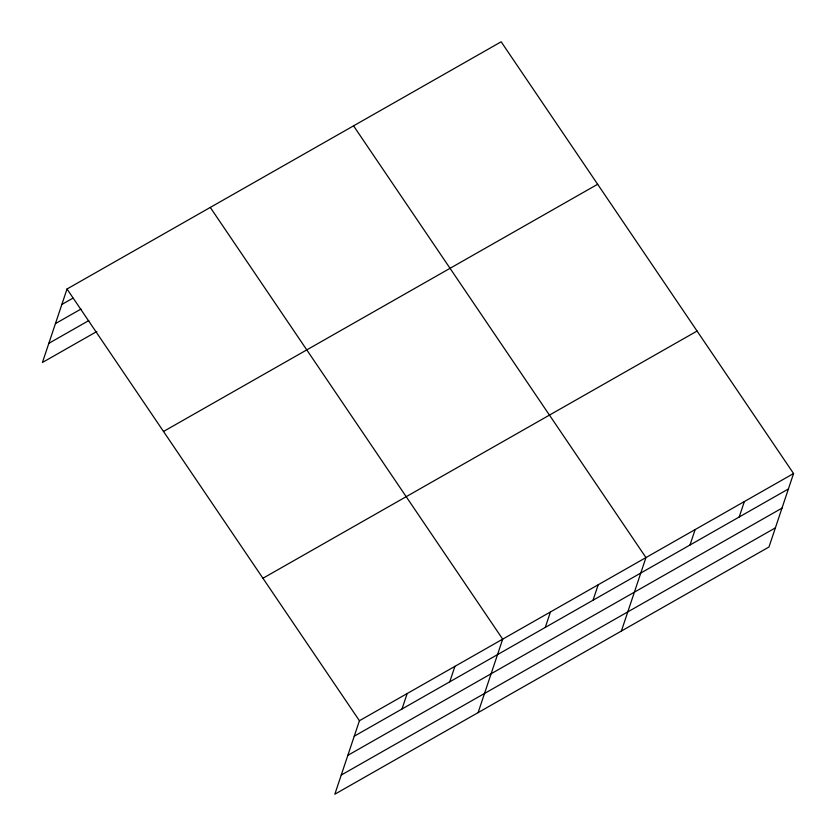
<?xml version="1.0" encoding="UTF-8"?>
<svg xmlns="http://www.w3.org/2000/svg" width="836" height="836" viewBox="0 0 836 836"><rect width="100%" height="100%" fill="white"/><g stroke="black" fill="none" stroke-linecap="round" stroke-linejoin="round"><path stroke-width="1.25" d="M793.563 473.531L359.428 720.726L334.839 794.2L768.984 546.995L793.563 473.531L501.161 41.8L67.016 289.005L42.437 362.469L96.861 331.484M402.001 709.001L407.174 693.535M449.758 681.81L454.93 666.344M478.108 712.627L502.687 639.153L210.285 207.422M545.271 627.418L550.443 611.962M593.027 600.227L598.2 584.772M621.378 631.044L645.956 557.581L353.555 125.849M689.982 545.02L695.155 529.564M739.191 517.003L744.364 501.548M61.843 304.461L72.951 298.138M55.437 323.605L80.987 309.059M48.843 343.335L88.825 320.564M163.511 431.47L597.656 184.265M262.932 578.261L697.067 331.056M354.245 736.192L788.39 488.987M347.849 755.336L781.984 508.131M341.245 775.056L775.39 527.85M67.016 289.005L359.428 720.726"/></g></svg>
